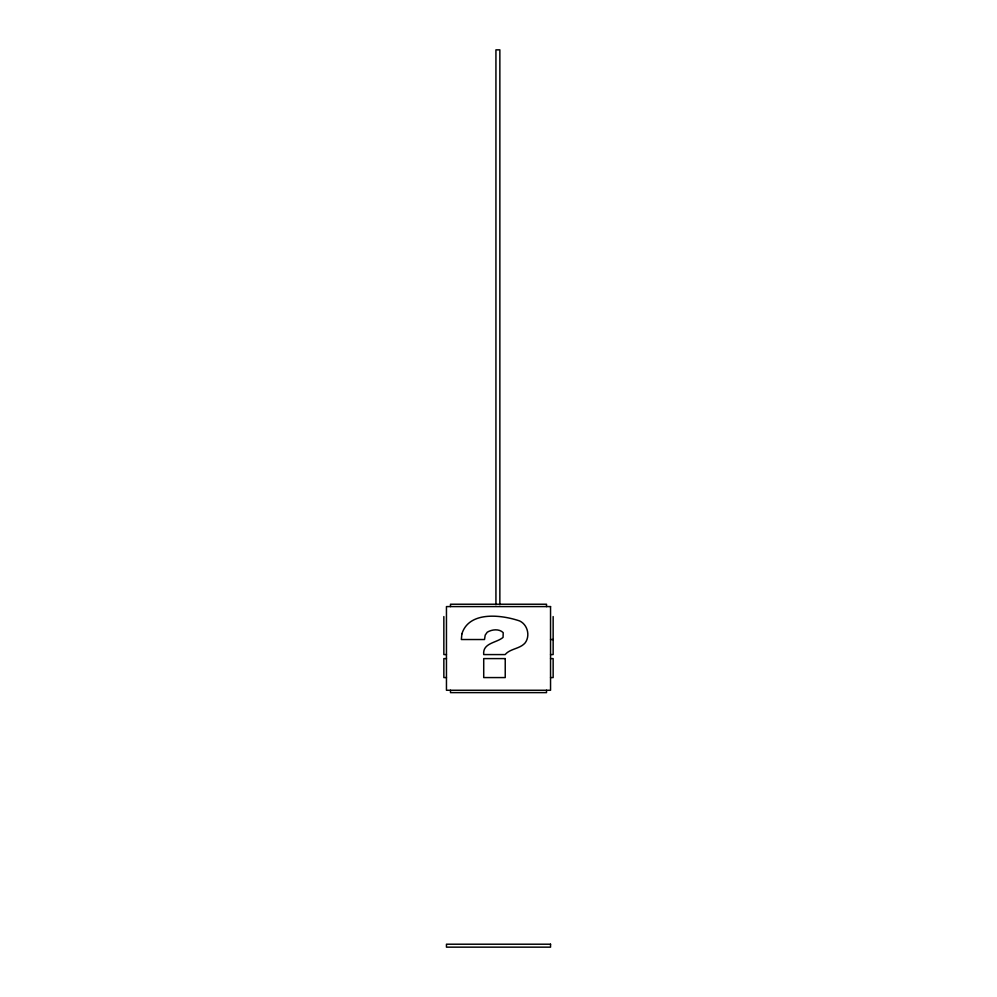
<?xml version="1.0" encoding="UTF-8"?>
<svg xmlns="http://www.w3.org/2000/svg" width="997" height="997" viewBox="0 0 997 997"><rect width="100%" height="100%" fill="white"/><g stroke="black" fill="none" stroke-linecap="round" stroke-linejoin="round"><path stroke-width="1.5" d="M550.543 639.526L553.148 639.526M446.457 654.58L443.852 654.58L443.852 616.57M550.543 654.58L553.148 654.58L553.148 616.57M446.457 658.593L443.852 658.593L443.852 677.574L446.457 677.574M550.543 658.593L553.148 658.593L553.148 677.574L550.543 677.574M546.518 606.587L546.518 604.232L450.482 604.232L450.482 606.587M546.518 690.26L546.518 692.616L450.482 692.616L450.482 690.26M499.858 604.73L499.858 49.85L495.933 49.85L495.933 604.73M461.86 633.955L461.362 639.526L484.517 639.526L485.203 635.114L487.234 632.223C491.833 629.406 499.136 628.534 503.211 632.659L503.061 637.382C496.693 642.965 482.436 642.816 483.719 654.58L505.155 654.58C510.202 648.474 520.01 649.022 525.22 642.803C530.354 635.75 527.612 624.72 519.686 620.969C501.591 614.775 468.964 610.775 461.86 633.955M550.543 606.587L446.457 606.587L446.457 690.26L550.543 690.26L550.543 606.587M505.23 658.593L483.719 658.593L483.719 677.574L505.23 677.574L505.23 658.593M550.543 944.209L446.457 944.209L446.457 947.15L550.543 947.15L550.543 944.209"/></g></svg>
